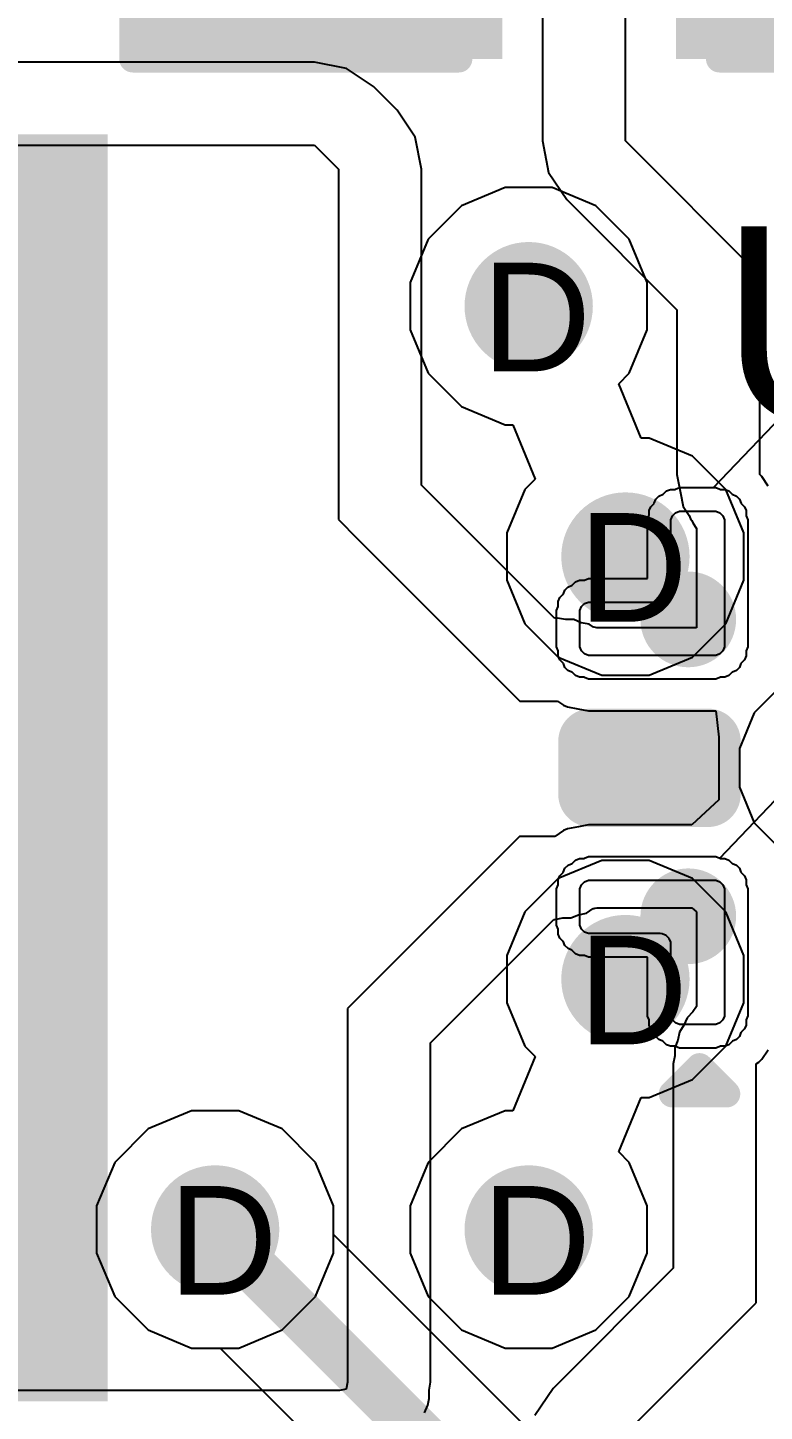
# Model space of a CAD drawing. Header units: inches. Extents: x -11 to 5428, y 0 to 5423.
# Drawn here: x 315.08 to 318.52, y 66.49 to 72.96 of the extents above; entities that cross this region are included whole.
import ezdxf

# ---------------------------------------------------------------- set-up
doc = ezdxf.new("R2010")
doc.units = ezdxf.units.IN
for name, color, linetype in [('Bottom Layer', 5, 'Continuous'), ('Drill Drawing', 1, 'Continuous'), ('GND', 16, 'Continuous'), ('PWR', 76, 'Continuous'), ('Top Layer', 1, 'Continuous'), ('Top Overlay', 2, 'Continuous'), ('Top Paste', 8, 'Continuous'), ('Top Solder', 216, 'Continuous'), ('Via Holes', 16, 'Continuous')]:
    doc.layers.add(name, color=color, linetype=linetype)
doc.styles.add('Arial', font='', dxfattribs={"height": 0.2})
doc.styles.get('Arial').set_extended_font_data('Arial')

# ---------------------------------------------------------------- blocks, each defined once
blk = doc.blocks.new('C___1206_578')
at = {"layer": 'Top Layer'}
for points in [[(-2.032, 0.889), (-0.508, 0.889), (-0.508, -0.889), (-2.032, -0.889)], [(0.508, 0.889), (2.032, 0.889), (2.032, -0.889), (0.508, -0.889)]]:
    blk.add_hatch(color=1, dxfattribs=at).paths.add_polyline_path(points)
at = {"layer": 'Top Paste'}
for points in [[(-2.032, 0.889), (-0.508, 0.889), (-0.508, -0.889), (-2.032, -0.889)], [(0.508, 0.889), (2.032, 0.889), (2.032, -0.889), (0.508, -0.889)]]:
    blk.add_hatch(color=8, dxfattribs=at).paths.add_polyline_path(points)
at = {"layer": 'Top Solder'}
for points in [[(-2.1336, 0.9906), (-0.4064, 0.9906), (-0.4064, -0.9906), (-2.1336, -0.9906)], [(0.4064, 0.9906), (2.1336, 0.9906), (2.1336, -0.9906), (0.4064, -0.9906)]]:
    blk.add_hatch(color=216, dxfattribs=at).paths.add_polyline_path(points)
at = {"layer": 'Top Overlay'}
for points in [[(-2.1336, 0.9906, 0.127, 0.127, 0), (-0.6096, 0.9906, 0.127, 0.127, 0)], [(-2.1336, -0.9906, 0.127, 0.127, 0), (-2.1336, 0.9906, 0.127, 0.127, 0)], [(0.6096, 0.9906, 0.127, 0.127, 0), (2.1336, 0.9906, 0.127, 0.127, 0)], [(2.1336, -0.9906, 0.127, 0.127, 0), (2.1336, 0.9906, 0.127, 0.127, 0)], [(-2.1336, -0.9906, 0.127, 0.127, 0), (-0.6096, -0.9906, 0.127, 0.127, 0)], [(0.6096, -0.9906, 0.127, 0.127, 0), (2.1336, -0.9906, 0.127, 0.127, 0)]]:
    blk.add_lwpolyline(points, format="xyseb", dxfattribs=at)
for points in [[(-2.1654, 0.9906, 0.0635, 0.0635, 1), (-2.1019, 0.9906, 0.0635, 0.0635, 1)], [(-2.1654, 0.9906, 0.0635, 0.0635, 1), (-2.1019, 0.9906, 0.0635, 0.0635, 1)], [(-0.6414, 0.9906, 0.0635, 0.0635, 1), (-0.5779, 0.9906, 0.0635, 0.0635, 1)], [(0.5778, 0.9906, 0.0635, 0.0635, 1), (0.6413, 0.9906, 0.0635, 0.0635, 1)], [(2.1018, 0.9906, 0.0635, 0.0635, 1), (2.1653, 0.9906, 0.0635, 0.0635, 1)], [(2.1018, 0.9906, 0.0635, 0.0635, 1), (2.1653, 0.9906, 0.0635, 0.0635, 1)], [(-2.1654, -0.9906, 0.0635, 0.0635, 1), (-2.1019, -0.9906, 0.0635, 0.0635, 1)], [(-2.1654, -0.9906, 0.0635, 0.0635, 1), (-2.1019, -0.9906, 0.0635, 0.0635, 1)], [(-0.6414, -0.9906, 0.0635, 0.0635, 1), (-0.5779, -0.9906, 0.0635, 0.0635, 1)], [(0.5778, -0.9906, 0.0635, 0.0635, 1), (0.6413, -0.9906, 0.0635, 0.0635, 1)], [(2.1018, -0.9906, 0.0635, 0.0635, 1), (2.1653, -0.9906, 0.0635, 0.0635, 1)], [(2.1018, -0.9906, 0.0635, 0.0635, 1), (2.1653, -0.9906, 0.0635, 0.0635, 1)]]:
    blk.add_lwpolyline(points, format="xyseb", close=True, dxfattribs=at)
blk = doc.blocks.new('SRP1265A_150M_606')
at = {"layer": 'Top Layer'}
blk.add_hatch(color=1, dxfattribs=at).paths.add_polyline_path([(4.166, 2.91), (7.09, 2.91), (7.09, -2.91), (4.166, -2.91)])
at = {"layer": 'Top Paste'}
blk.add_hatch(color=8, dxfattribs=at).paths.add_polyline_path([(4.166, 2.91), (7.09, 2.91), (7.09, -2.91), (4.166, -2.91)])
at = {"layer": 'Top Solder'}
blk.add_hatch(color=216, dxfattribs=at).paths.add_polyline_path([(4.1152, 2.9608), (7.1408, 2.9608), (7.1408, -2.9608), (4.1152, -2.9608)])
blk = doc.blocks.new('13_WQFN_HR__3_2__610')
at = {"layer": 'Top Layer'}
h = blk.add_hatch(color=1, dxfattribs=at)
edge = h.paths.add_edge_path()
edge.add_arc((-0.1242, 1.6493), 0.0507, 90, 180)
edge.add_line((-0.175, 1.6493), (-0.175, 1.1008))
edge.add_arc((-0.1242, 1.1008), 0.0507, 180, 270)
edge.add_line((-0.1242, 1.05), (0.1243, 1.05))
edge.add_arc((0.1243, 1.1008), 0.0507, 270, 360)
edge.add_line((0.175, 1.1008), (0.175, 1.6493))
edge.add_arc((0.1243, 1.6493), 0.0507, 0, 90)
edge.add_line((0.1243, 1.7), (-0.1242, 1.7))
h = blk.add_hatch(color=1, dxfattribs=at)
edge = h.paths.add_edge_path()
edge.add_arc((-0.6938, 1.1937), 0.1221, 0, 360)
h = blk.add_hatch(color=1, dxfattribs=at)
edge = h.paths.add_edge_path()
edge.add_arc((0.6937, 1.1938), 0.1221, 0, 360)
at = {"layer": 'Top Paste'}
h = blk.add_hatch(color=8, dxfattribs=at)
edge = h.paths.add_edge_path()
edge.add_arc((-0.1242, 1.6493), 0.0507, 90, 180)
edge.add_line((-0.175, 1.6493), (-0.175, 1.1008))
edge.add_arc((-0.1242, 1.1008), 0.0507, 180, 270)
edge.add_line((-0.1242, 1.05), (0.1243, 1.05))
edge.add_arc((0.1243, 1.1008), 0.0507, 270, 360)
edge.add_line((0.175, 1.1008), (0.175, 1.6493))
edge.add_arc((0.1243, 1.6493), 0.0507, 0, 90)
edge.add_line((0.1243, 1.7), (-0.1242, 1.7))
h = blk.add_hatch(color=8, dxfattribs=at)
edge = h.paths.add_edge_path()
edge.add_arc((-0.6938, 1.1937), 0.1221, 0, 360)
h = blk.add_hatch(color=8, dxfattribs=at)
edge = h.paths.add_edge_path()
edge.add_arc((0.6937, 1.1938), 0.1221, 0, 360)
at = {"layer": 'Top Solder'}
h = blk.add_hatch(color=216, dxfattribs=at)
edge = h.paths.add_edge_path()
edge.add_arc((-0.1242, 1.6493), 0.1523, 90, 180)
edge.add_line((-0.2766, 1.6493), (-0.2766, 1.1008))
edge.add_arc((-0.1242, 1.1008), 0.1523, 180, 270)
edge.add_line((-0.1242, 0.9484), (0.1243, 0.9484))
edge.add_arc((0.1243, 1.1008), 0.1523, 270, 360)
edge.add_line((0.2766, 1.1008), (0.2766, 1.6493))
edge.add_arc((0.1243, 1.6493), 0.1523, 0, 90)
edge.add_line((0.1243, 1.8016), (-0.1242, 1.8016))
h = blk.add_hatch(color=216, dxfattribs=at)
edge = h.paths.add_edge_path()
edge.add_arc((-0.6938, 1.1937), 0.2237, 0, 360)
h = blk.add_hatch(color=216, dxfattribs=at)
edge = h.paths.add_edge_path()
edge.add_arc((0.6937, 1.1938), 0.2237, 0, 360)
at = {"layer": 'Top Layer'}
for p, q in [((-0.7674, 1.6783), (-0.7534, 1.6923)), ((-0.7534, 1.6923), (-0.735, 1.7)), ((-0.735, 1.7), (-0.725, 1.7)), ((-0.725, 1.7), (-0.725, 1.7)), ((-0.725, 1.7), (-0.575, 1.7)), ((-0.575, 1.7), (-0.5651, 1.7)), ((-0.5651, 1.7), (-0.5467, 1.6923)), ((-0.5467, 1.6923), (-0.5326, 1.6783)), ((0.5326, 1.6784), (0.5467, 1.6924)), ((0.5467, 1.6924), (0.565, 1.7)), ((0.565, 1.7), (0.575, 1.7)), ((0.575, 1.7), (0.575, 1.7)), ((0.575, 1.7), (0.725, 1.7)), ((0.575, 1.7), (0.575, 1.7)), ((0.725, 1.7), (0.7349, 1.7)), ((0.7349, 1.7), (0.7533, 1.6924)), ((0.7533, 1.6924), (0.7674, 1.6784)), ((-0.775, 1.6599), (-0.7674, 1.6783)), ((-0.775, 1.65), (-0.775, 1.6599)), ((-0.775, 1.325), (-0.775, 1.65)), ((-0.5326, 1.6783), (-0.525, 1.6599)), ((-0.525, 1.6599), (-0.525, 1.65)), ((-0.525, 1.65), (-0.525, 1.65)), ((-0.525, 1.65), (-0.525, 1.075)), ((0.525, 1.66), (0.5326, 1.6784)), ((0.525, 1.65), (0.525, 1.66)), ((0.525, 1.075), (0.525, 1.65)), ((0.7674, 1.6784), (0.775, 1.66)), ((0.775, 1.66), (0.775, 1.65)), ((0.775, 1.65), (0.775, 1.65)), ((0.775, 1.65), (0.775, 1.325)), ((-0.7973, 1.2834), (-0.7835, 1.2972)), ((-0.7835, 1.2972), (-0.776, 1.3152)), ((-0.776, 1.3152), (-0.775, 1.325)), ((-0.775, 1.325), (-0.775, 1.325)), ((0.775, 1.325), (0.776, 1.3153)), ((0.776, 1.3153), (0.7834, 1.2973)), ((0.7834, 1.2973), (0.7972, 1.2835)), ((-1.2, 1.2349), (-1.1924, 1.2533)), ((-1.2, 1.225), (-1.2, 1.2349)), ((-1.1924, 1.2533), (-1.1784, 1.2673)), ((-1.1784, 1.2673), (-1.16, 1.275)), ((-1.16, 1.275), (-1.15, 1.275)), ((-1.15, 1.275), (-1.15, 1.275)), ((-1.15, 1.275), (-0.825, 1.275)), ((-0.825, 1.275), (-0.8153, 1.2759)), ((-0.8153, 1.2759), (-0.7973, 1.2834)), ((0.7972, 1.2835), (0.8152, 1.276)), ((0.8152, 1.276), (0.825, 1.275)), ((0.825, 1.275), (0.825, 1.275)), ((0.825, 1.275), (1.15, 1.275)), ((1.15, 1.275), (1.1599, 1.275)), ((1.1599, 1.275), (1.1783, 1.2674)), ((1.1783, 1.2674), (1.1924, 1.2534)), ((1.1924, 1.2534), (1.2, 1.235)), ((1.2, 1.235), (1.2, 1.225)), ((-1.2, 1.0749), (-1.2, 1.225)), ((1.2, 1.225), (1.2, 1.225)), ((1.2, 1.225), (1.2, 1.075)), ((-1.2, 1.065), (-1.2, 1.0749)), ((-1.2, 1.0749), (-1.2, 1.0749)), ((-1.1924, 1.0466), (-1.2, 1.065)), ((-1.1784, 1.0326), (-1.1924, 1.0466)), ((-0.5326, 1.0466), (-0.5467, 1.0326)), ((-0.525, 1.065), (-0.5326, 1.0466)), ((-0.525, 1.075), (-0.525, 1.065)), ((0.525, 1.0651), (0.525, 1.075)), ((0.525, 1.075), (0.525, 1.075)), ((0.5326, 1.0467), (0.525, 1.0651)), ((0.5467, 1.0326), (0.5326, 1.0467)), ((1.1924, 1.0467), (1.1783, 1.0326)), ((1.2, 1.0651), (1.1924, 1.0467)), ((1.2, 1.075), (1.2, 1.0651)), ((-1.16, 1.025), (-1.1784, 1.0326)), ((-1.15, 1.025), (-1.16, 1.025)), ((-0.575, 1.025), (-1.15, 1.025)), ((-0.5651, 1.025), (-0.575, 1.025)), ((-0.575, 1.025), (-0.575, 1.025)), ((-0.5467, 1.0326), (-0.5651, 1.025)), ((0.5651, 1.025), (0.5467, 1.0326)), ((0.575, 1.025), (0.5651, 1.025)), ((1.15, 1.025), (0.575, 1.025)), ((1.1599, 1.025), (1.15, 1.025)), ((1.15, 1.025), (1.15, 1.025)), ((1.1783, 1.0326), (1.1599, 1.025))]:
    blk.add_line(p, q, dxfattribs=at)
at = {"layer": 'Top Overlay'}
for points in [[(-1.1, 1.5933, 0.127, 0.127, 0), (-0.95, 1.5933, 0.127, 0.127, 0)], [(-1.1, 1.5933, 0.127, 0.127, 0), (-1.1, 1.4433, 0.127, 0.127, 0)], [(0.95, 1.5933, 0.127, 0.127, 0), (1.1, 1.5933, 0.127, 0.127, 0)], [(1.1, 1.5933, 0.127, 0.127, 0), (1.1, 1.4433, 0.127, 0.127, 0)], [(-1.524, 1.2681, 0.127, 0.127, 0), (-1.524, 1.0141, 0.127, 0.127, 0)], [(-1.524, 1.2681, 0.127, 0.127, 0), (-1.397, 1.1411, 0.127, 0.127, 0)], [(-1.397, 1.1411, 0.127, 0.127, 0), (-1.524, 1.0141, 0.127, 0.127, 0)]]:
    blk.add_lwpolyline(points, format="xyseb", dxfattribs=at)
for points in [[(-1.1318, 1.5933, 0.0635, 0.0635, 1), (-1.0683, 1.5933, 0.0635, 0.0635, 1)], [(-1.1318, 1.5933, 0.0635, 0.0635, 1), (-1.0683, 1.5933, 0.0635, 0.0635, 1)], [(-0.9818, 1.5933, 0.0635, 0.0635, 1), (-0.9183, 1.5933, 0.0635, 0.0635, 1)], [(0.9183, 1.5933, 0.0635, 0.0635, 1), (0.9818, 1.5933, 0.0635, 0.0635, 1)], [(1.0682, 1.5933, 0.0635, 0.0635, 1), (1.1317, 1.5933, 0.0635, 0.0635, 1)], [(1.0682, 1.5933, 0.0635, 0.0635, 1), (1.1317, 1.5933, 0.0635, 0.0635, 1)], [(-1.1318, 1.4433, 0.0635, 0.0635, 1), (-1.0683, 1.4433, 0.0635, 0.0635, 1)], [(1.0682, 1.4433, 0.0635, 0.0635, 1), (1.1317, 1.4433, 0.0635, 0.0635, 1)], [(-1.5557, 1.2681, 0.0635, 0.0635, 1), (-1.4922, 1.2681, 0.0635, 0.0635, 1)], [(-1.5557, 1.2681, 0.0635, 0.0635, 1), (-1.4922, 1.2681, 0.0635, 0.0635, 1)], [(-1.4287, 1.1411, 0.0635, 0.0635, 1), (-1.3652, 1.1411, 0.0635, 0.0635, 1)], [(-1.4287, 1.1411, 0.0635, 0.0635, 1), (-1.3652, 1.1411, 0.0635, 0.0635, 1)], [(-1.5557, 1.0141, 0.0635, 0.0635, 1), (-1.4922, 1.0141, 0.0635, 0.0635, 1)], [(-1.5557, 1.0141, 0.0635, 0.0635, 1), (-1.4922, 1.0141, 0.0635, 0.0635, 1)]]:
    blk.add_lwpolyline(points, format="xyseb", close=True, dxfattribs=at)
at = {"layer": 'Top Solder'}
for p, q in [((-0.8528, 1.7376), (-0.8452, 1.756)), ((-0.8452, 1.756), (-0.8311, 1.7701)), ((-0.8311, 1.7701), (-0.8109, 1.7785)), ((-0.8109, 1.7785), (-0.8095, 1.7799)), ((-0.8095, 1.7799), (-0.7954, 1.794)), ((-0.8095, 1.7799), (-0.8095, 1.7799)), ((-0.7954, 1.794), (-0.7771, 1.8016)), ((-0.7771, 1.8016), (-0.7552, 1.8016)), ((-0.7552, 1.8016), (-0.7534, 1.8023)), ((-0.7534, 1.8023), (-0.735, 1.8099)), ((-0.7534, 1.8023), (-0.7534, 1.8023)), ((-0.735, 1.8099), (-0.725, 1.8099)), ((-0.725, 1.8099), (-0.725, 1.8099)), ((-0.725, 1.8099), (-0.725, 1.8099)), ((-0.725, 1.8099), (-0.575, 1.8099)), ((-0.575, 1.8099), (-0.5651, 1.8099)), ((-0.5651, 1.8099), (-0.5467, 1.8023)), ((-0.5467, 1.8023), (-0.5467, 1.8023)), ((-0.5467, 1.8023), (-0.5449, 1.8016)), ((-0.5449, 1.8016), (-0.523, 1.8016)), ((-0.523, 1.8016), (-0.5046, 1.7939)), ((-0.5046, 1.7939), (-0.4906, 1.7799)), ((-0.4906, 1.7799), (-0.4906, 1.7799)), ((-0.4906, 1.7799), (-0.4891, 1.7785)), ((-0.4891, 1.7785), (-0.469, 1.7701)), ((-0.469, 1.7701), (-0.4549, 1.756)), ((-0.4549, 1.756), (-0.4465, 1.7358)), ((0.4472, 1.7377), (0.4548, 1.7561)), ((0.4548, 1.7561), (0.4689, 1.7702)), ((0.4689, 1.7702), (0.4873, 1.7778)), ((0.4873, 1.7778), (0.4891, 1.7786)), ((0.4873, 1.7778), (0.4873, 1.7778)), ((0.4891, 1.7786), (0.4905, 1.78)), ((0.4905, 1.78), (0.5046, 1.794)), ((0.4905, 1.78), (0.4905, 1.78)), ((0.5046, 1.794), (0.523, 1.8016)), ((0.523, 1.8016), (0.5448, 1.8016)), ((0.5448, 1.8016), (0.5466, 1.8024)), ((0.5466, 1.8024), (0.5467, 1.8024)), ((0.5467, 1.8024), (0.5651, 1.81)), ((0.5651, 1.81), (0.575, 1.81)), ((0.575, 1.81), (0.575, 1.81)), ((0.575, 1.81), (0.575, 1.81)), ((0.575, 1.81), (0.725, 1.81)), ((0.725, 1.81), (0.7349, 1.81)), ((0.7349, 1.81), (0.7533, 1.8024)), ((0.7533, 1.8024), (0.7533, 1.8024)), ((0.7533, 1.8024), (0.7552, 1.8016)), ((0.7552, 1.8016), (0.777, 1.8016)), ((0.777, 1.8016), (0.7954, 1.794)), ((0.7954, 1.794), (0.8095, 1.78)), ((0.8095, 1.78), (0.8095, 1.78)), ((0.8095, 1.78), (0.8109, 1.7786)), ((0.8109, 1.7786), (0.8127, 1.7778)), ((0.8127, 1.7778), (0.8127, 1.7778)), ((0.8127, 1.7778), (0.8311, 1.7702)), ((0.8311, 1.7702), (0.8451, 1.7561)), ((0.8451, 1.7561), (0.8535, 1.7359)), ((-0.8766, 1.702), (-0.869, 1.7204)), ((-0.8766, 1.6801), (-0.8766, 1.702)), ((-0.869, 1.7204), (-0.855, 1.7344)), ((-0.855, 1.7344), (-0.8536, 1.7358)), ((-0.855, 1.7344), (-0.855, 1.7344)), ((-0.8536, 1.7358), (-0.8528, 1.7376)), ((-0.8528, 1.7376), (-0.8528, 1.7376)), ((-0.4465, 1.7358), (-0.4451, 1.7344)), ((-0.4451, 1.7344), (-0.4451, 1.7344)), ((-0.4451, 1.7344), (-0.431, 1.7204)), ((-0.431, 1.7204), (-0.4234, 1.702)), ((-0.4234, 1.702), (-0.4234, 1.6801)), ((0.4234, 1.7021), (0.431, 1.7204)), ((0.4234, 1.6802), (0.4234, 1.7021)), ((0.431, 1.7204), (0.4451, 1.7345)), ((0.4451, 1.7345), (0.4464, 1.7359)), ((0.4451, 1.7345), (0.4451, 1.7345)), ((0.4464, 1.7359), (0.4472, 1.7377)), ((0.4472, 1.7377), (0.4472, 1.7377)), ((0.8535, 1.7359), (0.8549, 1.7345)), ((0.8549, 1.7345), (0.8549, 1.7345)), ((0.8549, 1.7345), (0.869, 1.7204)), ((0.869, 1.7204), (0.8766, 1.7021)), ((0.8766, 1.7021), (0.8766, 1.6802)), ((-0.885, 1.6599), (-0.8774, 1.6783)), ((-0.885, 1.6499), (-0.885, 1.6599)), ((-0.885, 1.3849), (-0.885, 1.6499)), ((-0.8774, 1.6783), (-0.8766, 1.6801)), ((-0.8774, 1.6783), (-0.8774, 1.6783)), ((-0.4234, 1.6801), (-0.4227, 1.6783)), ((-0.4227, 1.6783), (-0.4227, 1.6783)), ((-0.4227, 1.6783), (-0.4151, 1.6599)), ((-0.4151, 1.6599), (-0.4151, 1.65)), ((-0.4151, 1.65), (-0.4151, 1.65)), ((-0.4151, 1.65), (-0.4151, 1.075)), ((0.415, 1.6599), (0.4226, 1.6783)), ((0.415, 1.65), (0.415, 1.6599)), ((0.415, 1.0751), (0.415, 1.65)), ((0.4226, 1.6783), (0.4234, 1.6802)), ((0.4226, 1.6783), (0.4226, 1.6783)), ((0.8766, 1.6802), (0.8774, 1.6784)), ((0.8774, 1.6784), (0.8774, 1.6784)), ((0.8774, 1.6784), (0.885, 1.66)), ((0.885, 1.66), (0.885, 1.65)), ((0.885, 1.65), (0.885, 1.65)), ((0.885, 1.65), (0.885, 1.385)), ((-1.2345, 1.3549), (-1.2204, 1.369)), ((-1.2204, 1.369), (-1.2021, 1.3766)), ((-1.2021, 1.3766), (-1.1802, 1.3766)), ((-1.1802, 1.3766), (-1.1784, 1.3773)), ((-1.1784, 1.3773), (-1.16, 1.3849)), ((-1.1784, 1.3773), (-1.1784, 1.3773)), ((-1.16, 1.3849), (-1.15, 1.3849)), ((-1.15, 1.3849), (-0.885, 1.3849)), ((0.885, 1.385), (1.15, 1.385)), ((1.15, 1.385), (1.1599, 1.385)), ((1.1599, 1.385), (1.1783, 1.3774)), ((1.1783, 1.3774), (1.1783, 1.3774)), ((1.1783, 1.3774), (1.1802, 1.3766)), ((1.1802, 1.3766), (1.202, 1.3766)), ((1.202, 1.3766), (1.2204, 1.369)), ((1.2204, 1.369), (1.2345, 1.355)), ((-1.3016, 1.277), (-1.294, 1.2954)), ((-1.294, 1.2954), (-1.28, 1.3094)), ((-1.28, 1.3094), (-1.2786, 1.3108)), ((-1.28, 1.3094), (-1.28, 1.3094)), ((-1.2786, 1.3108), (-1.2778, 1.3126)), ((-1.2778, 1.3126), (-1.2702, 1.331)), ((-1.2778, 1.3126), (-1.2778, 1.3126)), ((-1.2702, 1.331), (-1.2561, 1.3451)), ((-1.2561, 1.3451), (-1.2359, 1.3535)), ((-1.2359, 1.3535), (-1.2345, 1.3549)), ((-1.2345, 1.3549), (-1.2345, 1.3549)), ((1.2345, 1.355), (1.2345, 1.355)), ((1.2345, 1.355), (1.2359, 1.3536)), ((1.2359, 1.3536), (1.2377, 1.3528)), ((1.2377, 1.3528), (1.2377, 1.3528)), ((1.2377, 1.3528), (1.2561, 1.3452)), ((1.2561, 1.3452), (1.2701, 1.3311)), ((1.2701, 1.3311), (1.2785, 1.3109)), ((1.2785, 1.3109), (1.2799, 1.3095)), ((1.2799, 1.3095), (1.2799, 1.3095)), ((1.2799, 1.3095), (1.294, 1.2954)), ((1.294, 1.2954), (1.3016, 1.2771)), ((-1.31, 1.2349), (-1.3024, 1.2533)), ((-1.31, 1.2249), (-1.31, 1.2349)), ((-1.3024, 1.2533), (-1.3016, 1.2551)), ((-1.3024, 1.2533), (-1.3024, 1.2533)), ((-1.3016, 1.2551), (-1.3016, 1.277)), ((1.3016, 1.2771), (1.3016, 1.2552)), ((1.3016, 1.2552), (1.3024, 1.2534)), ((1.3024, 1.2534), (1.3024, 1.2534)), ((1.3024, 1.2534), (1.31, 1.235)), ((1.31, 1.235), (1.31, 1.225)), ((-1.31, 1.075), (-1.31, 1.2249)), ((1.31, 1.225), (1.31, 1.225)), ((1.31, 1.225), (1.31, 1.225)), ((1.31, 1.225), (1.31, 1.225)), ((1.31, 1.225), (1.31, 1.075)), ((-1.31, 1.065), (-1.31, 1.075)), ((-1.3024, 1.0466), (-1.31, 1.065)), ((-1.3016, 1.0448), (-1.3024, 1.0466)), ((-1.3024, 1.0466), (-1.3024, 1.0466)), ((-1.3016, 1.0229), (-1.3016, 1.0448)), ((-0.4227, 1.0466), (-0.4234, 1.0448)), ((-0.4234, 1.0448), (-0.4234, 1.0229)), ((-0.4151, 1.065), (-0.4227, 1.0466)), ((-0.4227, 1.0466), (-0.4227, 1.0466)), ((-0.4227, 1.0466), (5353.8681, -5108.1983)), ((-0.4151, 1.075), (-0.4151, 1.065)), ((0.415, 1.0651), (0.415, 1.0751)), ((0.415, 1.0751), (0.415, 1.0751)), ((0.4226, 1.0467), (0.415, 1.0651)), ((0.4234, 1.0449), (0.4226, 1.0467)), ((0.4226, 1.0467), (0.4226, 1.0467)), ((0.4234, 1.023), (0.4234, 1.0449)), ((1.3024, 1.0467), (1.3016, 1.0449)), ((1.3016, 1.0449), (1.3016, 1.023)), ((1.31, 1.0651), (1.3024, 1.0467)), ((1.3024, 1.0467), (1.3024, 1.0467)), ((1.31, 1.075), (1.31, 1.0651)), ((1.31, 1.075), (5353.8681, -5108.1983)), ((-1.294, 1.0045), (-1.3016, 1.0229)), ((-1.2799, 0.9905), (-1.294, 1.0045)), ((-1.2786, 0.9891), (-1.2799, 0.9905)), ((-1.2799, 0.9905), (-1.2799, 0.9905)), ((-1.2778, 0.9873), (-1.2786, 0.9891)), ((-1.2778, 0.9872), (-1.2778, 0.9873)), ((-1.2702, 0.9689), (-1.2778, 0.9872)), ((-0.4473, 0.9873), (-0.4549, 0.9689)), ((-0.4472, 0.9873), (-0.4473, 0.9873)), ((-0.4465, 0.9891), (-0.4472, 0.9873)), ((-0.4451, 0.9905), (-0.4465, 0.9891)), ((-0.431, 1.0045), (-0.4451, 0.9905)), ((-0.4234, 1.0229), (-0.431, 1.0045)), ((0.431, 1.0046), (0.4234, 1.023)), ((0.4451, 0.9906), (0.431, 1.0046)), ((0.4465, 0.9892), (0.4451, 0.9906)), ((0.4472, 0.9873), (0.4465, 0.9892)), ((0.4548, 0.9689), (0.4472, 0.9873)), ((0.4472, 0.9873), (0.4472, 0.9873)), ((1.2785, 0.9891), (1.2701, 0.9689)), ((1.2799, 0.9905), (1.2785, 0.9891)), ((1.294, 1.0046), (1.2799, 0.9906)), ((1.2799, 0.9906), (1.2799, 0.9905)), ((1.3016, 1.023), (1.294, 1.0046)), ((-1.2561, 0.9548), (-1.2702, 0.9689)), ((-1.2377, 0.9472), (-1.2561, 0.9548)), ((-1.2377, 0.9471), (-1.2377, 0.9472)), ((-1.2359, 0.9464), (-1.2377, 0.9471)), ((-1.2345, 0.945), (-1.2359, 0.9464)), ((-1.2204, 0.9309), (-1.2345, 0.945)), ((-1.2345, 0.945), (-1.2345, 0.945)), ((-1.202, 0.9233), (-1.2204, 0.9309)), ((-1.1802, 0.9233), (-1.202, 0.9233)), ((-1.1783, 0.9226), (-1.1802, 0.9233)), ((-1.1599, 0.915), (-1.1783, 0.9226)), ((-1.1783, 0.9226), (-1.1783, 0.9226)), ((-1.15, 0.915), (-1.1599, 0.915)), ((-0.5751, 0.915), (-1.15, 0.915)), ((-0.5651, 0.915), (-0.5751, 0.915)), ((-0.5467, 0.9226), (-0.5651, 0.915)), ((-0.5449, 0.9234), (-0.5467, 0.9226)), ((-0.5467, 0.9226), (-0.5467, 0.9226)), ((-0.523, 0.9234), (-0.5449, 0.9234)), ((-0.5046, 0.931), (-0.523, 0.9234)), ((-0.4892, 0.9464), (-0.5046, 0.931)), ((-0.4873, 0.9472), (-0.4892, 0.9464)), ((-0.4689, 0.9548), (-0.4873, 0.9472)), ((-0.4873, 0.9472), (-0.4873, 0.9472)), ((-0.4549, 0.9689), (-0.4689, 0.9548)), ((0.4689, 0.9549), (0.4548, 0.9689)), ((0.4873, 0.9473), (0.4689, 0.9549)), ((0.4873, 0.9472), (0.4873, 0.9473)), ((0.4891, 0.9465), (0.4873, 0.9472)), ((0.4905, 0.9451), (0.4891, 0.9465)), ((0.5046, 0.931), (0.4905, 0.9451)), ((0.523, 0.9234), (0.5046, 0.931)), ((0.5448, 0.9234), (0.523, 0.9234)), ((0.5467, 0.9227), (0.5448, 0.9234)), ((0.5651, 0.9151), (0.5467, 0.9227)), ((0.5467, 0.9227), (0.5467, 0.9227)), ((0.575, 0.9151), (0.5651, 0.9151)), ((1.15, 0.9151), (0.575, 0.9151)), ((1.1599, 0.9151), (1.15, 0.9151)), ((1.15, 0.9151), (1.15, 0.9151)), ((1.1783, 0.9227), (1.1599, 0.9151)), ((1.1802, 0.9234), (1.1783, 0.9227)), ((1.1783, 0.9227), (1.1783, 0.9227)), ((1.202, 0.9234), (1.1802, 0.9234)), ((1.2204, 0.931), (1.202, 0.9234)), ((1.2345, 0.9451), (1.2204, 0.931)), ((1.2359, 0.9465), (1.2345, 0.9451)), ((1.2345, 0.9451), (1.2345, 0.9451)), ((1.2561, 0.9549), (1.2359, 0.9465)), ((1.2701, 0.9689), (1.2561, 0.9549))]:
    blk.add_line(p, q, dxfattribs=at)

msp = doc.modelspace()

# ---------------------------------------------------------------- hatches: boundary and pattern name
at = {"layer": 'Bottom Layer'}
h = msp.add_hatch(color=5, dxfattribs=at)
edge = h.paths.add_edge_path()
edge.add_arc((317.4194, 71.6561), 0.3, 0, 360)
h = msp.add_hatch(color=5, dxfattribs=at)
edge = h.paths.add_edge_path()
edge.add_arc((317.8717, 70.4859), 0.3, 0, 360)
h = msp.add_hatch(color=5, dxfattribs=at)
edge = h.paths.add_edge_path()
edge.add_arc((317.8717, 68.5109), 0.3, 0, 360)
h = msp.add_hatch(color=5, dxfattribs=at)
edge = h.paths.add_edge_path()
edge.add_arc((315.9535, 67.3407), 0.3, 0, 360)
h = msp.add_hatch(color=5, dxfattribs=at)
edge = h.paths.add_edge_path()
edge.add_arc((317.4194, 67.3407), 0.3, 0, 360)
at = {"layer": 'GND'}
h = msp.add_hatch(color=16, dxfattribs=at)
edge = h.paths.add_edge_path()
edge.add_arc((317.4194, 71.6561), 0.3, 0, 360)
h = msp.add_hatch(color=16, dxfattribs=at)
edge = h.paths.add_edge_path()
edge.add_arc((317.8717, 70.4859), 0.3, 0, 360)
h = msp.add_hatch(color=16, dxfattribs=at)
edge = h.paths.add_edge_path()
edge.add_arc((317.8717, 68.5109), 0.3, 0, 360)
h = msp.add_hatch(color=16, dxfattribs=at)
edge = h.paths.add_edge_path()
edge.add_arc((315.9535, 67.3407), 0.3, 0, 360)
h = msp.add_hatch(color=16, dxfattribs=at)
edge = h.paths.add_edge_path()
edge.add_arc((317.4194, 67.3407), 0.3, 0, 360)
at = {"layer": 'PWR'}
h = msp.add_hatch(color=76, dxfattribs=at)
edge = h.paths.add_edge_path()
edge.add_arc((317.4194, 71.6561), 0.3, 0, 360)
h = msp.add_hatch(color=76, dxfattribs=at)
edge = h.paths.add_edge_path()
edge.add_arc((317.8717, 70.4859), 0.3, 0, 360)
h = msp.add_hatch(color=76, dxfattribs=at)
edge = h.paths.add_edge_path()
edge.add_arc((317.8717, 68.5109), 0.3, 0, 360)
h = msp.add_hatch(color=76, dxfattribs=at)
edge = h.paths.add_edge_path()
edge.add_arc((315.9535, 67.3407), 0.3, 0, 360)
h = msp.add_hatch(color=76, dxfattribs=at)
edge = h.paths.add_edge_path()
edge.add_arc((317.4194, 67.3407), 0.3, 0, 360)
at = {"layer": 'Top Layer'}
h = msp.add_hatch(color=1, dxfattribs=at)
edge = h.paths.add_edge_path()
edge.add_arc((317.4194, 71.6561), 0.3, 0, 360)
h = msp.add_hatch(color=1, dxfattribs=at)
edge = h.paths.add_edge_path()
edge.add_arc((317.8717, 70.4859), 0.3, 0, 360)
h = msp.add_hatch(color=1, dxfattribs=at)
edge = h.paths.add_edge_path()
edge.add_arc((317.8717, 68.5109), 0.3, 0, 360)
h = msp.add_hatch(color=1, dxfattribs=at)
edge = h.paths.add_edge_path()
edge.add_arc((315.9535, 67.3407), 0.3, 0, 360)
h = msp.add_hatch(color=1, dxfattribs=at)
edge = h.paths.add_edge_path()
edge.add_arc((317.4194, 67.3407), 0.3, 0, 360)
at = {"layer": 'Via Holes'}
h = msp.add_hatch(color=7, dxfattribs=at)
edge = h.paths.add_edge_path()
edge.add_arc((317.4194, 71.6561), 0.15, 0, 360)
h = msp.add_hatch(color=7, dxfattribs=at)
edge = h.paths.add_edge_path()
edge.add_arc((317.8717, 70.4859), 0.15, 0, 360)
h = msp.add_hatch(color=7, dxfattribs=at)
edge = h.paths.add_edge_path()
edge.add_arc((317.8717, 68.5109), 0.15, 0, 360)
h = msp.add_hatch(color=7, dxfattribs=at)
edge = h.paths.add_edge_path()
edge.add_arc((315.9535, 67.3407), 0.15, 0, 360)
h = msp.add_hatch(color=7, dxfattribs=at)
edge = h.paths.add_edge_path()
edge.add_arc((317.4194, 67.3407), 0.15, 0, 360)

# ---------------------------------------------------------------- linework, layer by layer
at = {"layer": 'Bottom Layer'}
for p, q in [((315.8433, 67.8947), (315.6397, 67.8104)), ((316.0637, 67.8947), (315.8433, 67.8947)), ((316.2674, 67.8104), (316.0637, 67.8947)), ((315.6397, 67.8104), (315.4839, 67.6545)), ((316.4232, 67.6545), (316.2674, 67.8104)), ((315.4839, 67.6545), (315.3995, 67.4509)), ((316.5075, 67.4509), (316.4232, 67.6545)), ((315.3995, 67.4509), (315.3995, 67.2305)), ((316.5075, 67.3178), (316.5075, 67.4509)), ((318.7473, 65.078), (316.5075, 67.3178)), ((315.3995, 67.2305), (315.4839, 67.0269)), ((315.4839, 67.0269), (315.6397, 66.8711)), ((315.6397, 66.8711), (315.8433, 66.7867)), ((315.8433, 66.7867), (315.9765, 66.7867)), ((315.9765, 66.7867), (318.3263, 64.437))]:
    msp.add_line(p, q, dxfattribs=at)
msp.add_lwpolyline([(315.9535, 67.3407, 0.2286, 0.2286, 0), (318.5918, 64.7025, 0.2286, 0.2286, 0)], format="xyseb", dxfattribs=at)
msp.add_lwpolyline([(315.8964, 67.3407, 0.1143, 0.1143, 1), (316.0107, 67.3407, 0.1143, 0.1143, 1)], format="xyseb", close=True, dxfattribs=at)
at = {"layer": 'GND'}
for p, q in [((315.8433, 67.8947), (315.6397, 67.8104)), ((316.0637, 67.8947), (315.8433, 67.8947)), ((316.2674, 67.8104), (316.0637, 67.8947)), ((315.6397, 67.8104), (315.4839, 67.6545)), ((316.4232, 67.6545), (316.2674, 67.8104)), ((315.4839, 67.6545), (315.3995, 67.4509)), ((316.5075, 67.4509), (316.4232, 67.6545)), ((315.3995, 67.4509), (315.3995, 67.2305)), ((316.5075, 67.2305), (316.5075, 67.4509)), ((315.3995, 67.2305), (315.4839, 67.0269)), ((316.4232, 67.0269), (316.5075, 67.2305)), ((315.4839, 67.0269), (315.6397, 66.8711)), ((316.2674, 66.8711), (316.4232, 67.0269)), ((315.6397, 66.8711), (315.8433, 66.7867)), ((316.0637, 66.7867), (316.2674, 66.8711)), ((315.8433, 66.7867), (316.0637, 66.7867))]:
    msp.add_line(p, q, dxfattribs=at)
at = {"layer": 'PWR'}
for p, q in [((317.3092, 72.2101), (317.1056, 72.1258)), ((317.5296, 72.2101), (317.3092, 72.2101)), ((317.7332, 72.1258), (317.5296, 72.2101)), ((317.1056, 72.1258), (316.9498, 71.9699)), ((317.8891, 71.9699), (317.7332, 72.1258)), ((316.9498, 71.9699), (316.8654, 71.7663)), ((317.9734, 71.7663), (317.8891, 71.9699)), ((316.8654, 71.7663), (316.8654, 71.5459)), ((317.9734, 71.5459), (317.9734, 71.7663)), ((316.8654, 71.5459), (316.9498, 71.3423)), ((317.8891, 71.3423), (317.9734, 71.5459)), ((316.9498, 71.3423), (317.1056, 71.1865)), ((317.8407, 71.2939), (317.8891, 71.3423)), ((317.9459, 71.0399), (317.8407, 71.2939)), ((317.1056, 71.1865), (317.3092, 71.1021)), ((317.3092, 71.1021), (317.3452, 71.1021)), ((317.3452, 71.1021), (317.4504, 70.8481)), ((317.9819, 71.0399), (317.9459, 71.0399)), ((318.1855, 70.9556), (317.9819, 71.0399)), ((318.3413, 70.7997), (318.1855, 70.9556)), ((317.4504, 70.8481), (317.402, 70.7997)), ((317.402, 70.7997), (317.3177, 70.5961)), ((318.4257, 70.5961), (318.3413, 70.7997)), ((317.3177, 70.5961), (317.3177, 70.3757)), ((318.4257, 70.3757), (318.4257, 70.5961)), ((317.3177, 70.3757), (317.402, 70.1721)), ((318.3413, 70.1721), (318.4257, 70.3757)), ((317.402, 70.1721), (317.5579, 70.0163)), ((318.1855, 70.0163), (318.3413, 70.1721)), ((317.5579, 70.0163), (317.7615, 69.9319)), ((317.9819, 69.9319), (318.1855, 70.0163)), ((317.7615, 69.9319), (317.9819, 69.9319)), ((318.602, 69.8833), (318.4743, 69.7556)), ((318.4743, 69.7556), (318.4051, 69.5887)), ((318.4051, 69.5887), (318.4051, 69.4081)), ((318.4051, 69.4081), (318.4743, 69.2413)), ((318.4743, 69.2413), (318.602, 69.1135)), ((317.7615, 69.0649), (317.5579, 68.9806)), ((317.9819, 69.0649), (317.7615, 69.0649)), ((318.1855, 68.9806), (317.9819, 69.0649)), ((317.5579, 68.9806), (317.402, 68.8247)), ((318.3413, 68.8247), (318.1855, 68.9806)), ((317.402, 68.8247), (317.3177, 68.6211)), ((318.4257, 68.6211), (318.3413, 68.8247)), ((317.3177, 68.6211), (317.3177, 68.4007)), ((318.4257, 68.4007), (318.4257, 68.6211)), ((317.3177, 68.4007), (317.402, 68.1971)), ((318.3413, 68.1971), (318.4257, 68.4007)), ((317.402, 68.1971), (317.4504, 68.1487)), ((318.1855, 68.0413), (318.3413, 68.1971)), ((317.4504, 68.1487), (317.3452, 67.8947)), ((317.9819, 67.9569), (318.1855, 68.0413)), ((317.8407, 67.7029), (317.9459, 67.9569)), ((317.9459, 67.9569), (317.9819, 67.9569)), ((315.8433, 67.8947), (315.6397, 67.8104)), ((316.0637, 67.8947), (315.8433, 67.8947)), ((316.2674, 67.8104), (316.0637, 67.8947)), ((317.3092, 67.8947), (317.1056, 67.8104)), ((317.3452, 67.8947), (317.3092, 67.8947)), ((315.6397, 67.8104), (315.4839, 67.6545)), ((316.4232, 67.6545), (316.2674, 67.8104)), ((317.1056, 67.8104), (316.9498, 67.6545)), ((315.4839, 67.6545), (315.3995, 67.4509)), ((316.5075, 67.4509), (316.4232, 67.6545)), ((316.9498, 67.6545), (316.8654, 67.4509)), ((317.8891, 67.6545), (317.8407, 67.7029)), ((317.9734, 67.4509), (317.8891, 67.6545)), ((315.3995, 67.4509), (315.3995, 67.2305)), ((316.5075, 67.2305), (316.5075, 67.4509)), ((316.8654, 67.4509), (316.8654, 67.2305)), ((317.9734, 67.2305), (317.9734, 67.4509)), ((315.3995, 67.2305), (315.4839, 67.0269)), ((316.4232, 67.0269), (316.5075, 67.2305)), ((316.8654, 67.2305), (316.9498, 67.0269)), ((317.8891, 67.0269), (317.9734, 67.2305)), ((315.4839, 67.0269), (315.6397, 66.8711)), ((316.2674, 66.8711), (316.4232, 67.0269)), ((316.9498, 67.0269), (317.1056, 66.8711)), ((317.7332, 66.8711), (317.8891, 67.0269)), ((315.6397, 66.8711), (315.8433, 66.7867)), ((316.0637, 66.7867), (316.2674, 66.8711)), ((317.1056, 66.8711), (317.3092, 66.7867)), ((317.5296, 66.7867), (317.7332, 66.8711)), ((315.8433, 66.7867), (316.0637, 66.7867)), ((317.3092, 66.7867), (317.5296, 66.7867))]:
    msp.add_line(p, q, dxfattribs=at)
at = {"layer": 'Top Layer'}
for p, q in [((317.4832, 78.2964), (317.4832, 72.4289)), ((317.8717, 72.4289), (317.8717, 78.2964)), ((316.4185, 72.7969), (314.6298, 72.7969)), ((316.5672, 72.7673), (316.4185, 72.7969)), ((316.6932, 72.6831), (316.5672, 72.7673)), ((316.8044, 72.572), (316.6932, 72.6831)), ((316.8886, 72.4459), (316.8044, 72.572)), ((316.9181, 72.2973), (316.8886, 72.4459)), ((310.1752, 72.4084), (316.4185, 72.4084)), ((316.4185, 72.4084), (316.5297, 72.2973)), ((317.4832, 72.4289), (317.5128, 72.2802)), ((318.5003, 71.8003), (317.8717, 72.4289)), ((316.5297, 72.2973), (316.5297, 70.6591)), ((316.9181, 70.82), (316.9181, 72.2973)), ((317.5128, 72.2802), (317.597, 72.1542)), ((317.597, 72.1542), (318.1118, 71.6394)), ((318.5003, 70.8692), (318.5003, 71.8003)), ((318.1118, 71.6394), (318.1118, 70.8692)), ((317.5395, 70.1987), (316.9181, 70.82)), ((318.1118, 70.8692), (318.1286, 70.7845)), ((318.5096, 70.8599), (318.5003, 70.8692)), ((318.5096, 70.8598), (318.5096, 70.8599)), ((318.5097, 70.8598), (318.5096, 70.8598)), ((318.5397, 70.8148), (318.5097, 70.8598)), ((318.1286, 70.7845), (318.1286, 70.7841)), ((318.1286, 70.7841), (318.1288, 70.7837)), ((318.1288, 70.7837), (318.1414, 70.7206)), ((318.1414, 70.7206), (318.1696, 70.6783)), ((316.5297, 70.6591), (316.5297, 70.6591)), ((316.5297, 70.6591), (316.6195, 70.5693)), ((318.1696, 70.6783), (318.1754, 70.6619)), ((318.1754, 70.6619), (318.1825, 70.6539)), ((318.1825, 70.6539), (318.1866, 70.6441)), ((318.1866, 70.6441), (318.2046, 70.6171)), ((316.6195, 70.5693), (317.3786, 69.8102)), ((318.2046, 70.6171), (318.2046, 70.1529)), ((317.5541, 70.1987), (317.5395, 70.1987)), ((317.5916, 70.1912), (317.5541, 70.1987)), ((317.6299, 70.1912), (317.5916, 70.1912)), ((317.6652, 70.1766), (317.6299, 70.1912)), ((317.7028, 70.1691), (317.6652, 70.1766)), ((317.7226, 70.1559), (317.7028, 70.1691)), ((317.725, 70.1554), (317.7226, 70.1559)), ((317.7251, 70.1553), (317.725, 70.1554)), ((317.7252, 70.1553), (317.7251, 70.1553)), ((317.7374, 70.1529), (317.7252, 70.1553)), ((318.2046, 70.1529), (317.7374, 70.1529)), ((317.3786, 69.8102), (317.5541, 69.8102)), ((317.5541, 69.8102), (317.5817, 69.7917)), ((317.5817, 69.7917), (317.6001, 69.7841)), ((317.6001, 69.7841), (317.6002, 69.7841)), ((317.6002, 69.7841), (317.6002, 69.7841)), ((317.6002, 69.7841), (317.6494, 69.7743)), ((317.6494, 69.7743), (317.6992, 69.7644)), ((317.6992, 69.7644), (317.6993, 69.7644)), ((317.6993, 69.7644), (317.6993, 69.7644)), ((317.6993, 69.7644), (317.7093, 69.7644)), ((317.7093, 69.7644), (318.284, 69.7644)), ((318.284, 69.7644), (318.2841, 69.7644)), ((318.2841, 69.7644), (318.294, 69.7644)), ((318.294, 69.7644), (318.3091, 69.6418)), ((318.3091, 69.6418), (318.3091, 69.355)), ((318.3083, 69.3482), (318.1821, 69.2324)), ((318.3091, 69.355), (318.3083, 69.3482)), ((317.5818, 69.205), (317.5411, 69.1778)), ((317.6002, 69.2127), (317.5818, 69.205)), ((317.5818, 69.205), (317.5818, 69.205)), ((317.5818, 69.205), (317.5818, 69.205)), ((317.6523, 69.223), (317.6002, 69.2127)), ((317.6993, 69.2324), (317.6523, 69.223)), ((317.7092, 69.2324), (317.6993, 69.2324)), ((318.1821, 69.2324), (317.7092, 69.2324)), ((317.7092, 69.2324), (317.7092, 69.2324)), ((317.3759, 69.1778), (316.5724, 68.3743)), ((317.5411, 69.1778), (317.3759, 69.1778)), ((317.6168, 68.7968), (317.6522, 68.8115)), ((317.6522, 68.8115), (317.6897, 68.8189)), ((317.6897, 68.8189), (317.7215, 68.8402)), ((317.7215, 68.8402), (317.724, 68.8412)), ((317.724, 68.8412), (317.7281, 68.842)), ((317.7281, 68.842), (317.7375, 68.8439)), ((317.7281, 68.842), (317.7281, 68.842)), ((317.7281, 68.842), (317.7281, 68.842)), ((317.7375, 68.8439), (318.1821, 68.8439)), ((318.1821, 68.8439), (318.2047, 68.8254)), ((318.2047, 68.8254), (318.2047, 68.3836)), ((316.9609, 68.2134), (317.5369, 68.7894)), ((317.5369, 68.7894), (317.5411, 68.7894)), ((317.5411, 68.7894), (317.5786, 68.7968)), ((317.5786, 68.7968), (317.6168, 68.7968)), ((316.5724, 68.3743), (316.5724, 66.6267)), ((318.2047, 68.3836), (318.1872, 68.3574)), ((318.1455, 68.295), (318.1243, 68.2632)), ((318.1602, 68.3303), (318.1455, 68.295)), ((318.1872, 68.3574), (318.1602, 68.3303)), ((318.1243, 68.2632), (318.1168, 68.2257)), ((316.9609, 66.6267), (316.9609, 68.2134)), ((318.1168, 68.2257), (318.1022, 68.1903)), ((318.1022, 68.1903), (318.1022, 68.152)), ((318.5098, 68.137), (318.5389, 68.1807)), ((318.1022, 68.152), (318.0947, 68.1145)), ((318.0947, 68.1145), (318.0947, 67.1595)), ((318.4832, 68.1145), (318.4957, 68.1229)), ((318.4832, 66.9986), (318.4832, 68.1145)), ((318.4957, 68.1229), (318.5097, 68.137)), ((318.4957, 68.1229), (318.4957, 68.1229)), ((318.4957, 68.1229), (318.4957, 68.1229)), ((318.5097, 68.137), (318.5097, 68.137)), ((318.5097, 68.137), (318.5098, 68.137)), ((318.0947, 67.1595), (317.5331, 66.5978)), ((317.8077, 66.3231), (318.4832, 66.9986)), ((316.5724, 66.6267), (316.5661, 66.5948)), ((316.9534, 66.5892), (316.9609, 66.6267)), ((316.5342, 66.5884), (310.1752, 66.5884)), ((316.5661, 66.5948), (316.5342, 66.5884)), ((316.9471, 66.519), (316.9534, 66.5509)), ((316.9534, 66.5509), (316.9534, 66.5892)), ((317.5331, 66.5978), (317.4488, 66.4718)), ((316.9324, 66.4836), (316.9471, 66.519))]:
    msp.add_line(p, q, dxfattribs=at)

# ---------------------------------------------------------------- block references
at = {"rotation": 90}
msp.add_blockref('13_WQFN_HR__3_2__610', (319.3592, 69.4984), dxfattribs=at)
for name, p in [('SRP1265A_150M_606', (308.3094, 69.4984)), ('C___1206_578', (317.7022, 73.8024))]:
    msp.add_blockref(name, p)

# ---------------------------------------------------------------- texts
at = {"layer": 'Drill Drawing', "style": 'Arial'}
for p in [(317.1993, 71.3514), (317.6516, 70.1812), (317.6516, 68.2062), (315.7335, 67.036), (317.1993, 67.036)]:
    msp.add_text('D', height=0.508, dxfattribs=at).set_placement(p)
at = {"layer": 'Top Overlay', "style": 'Arial'}
msp.add_text('U12', height=0.9144, dxfattribs=at).set_placement((318.3148, 71.1154))

doc.saveas('drawing.dxf')
